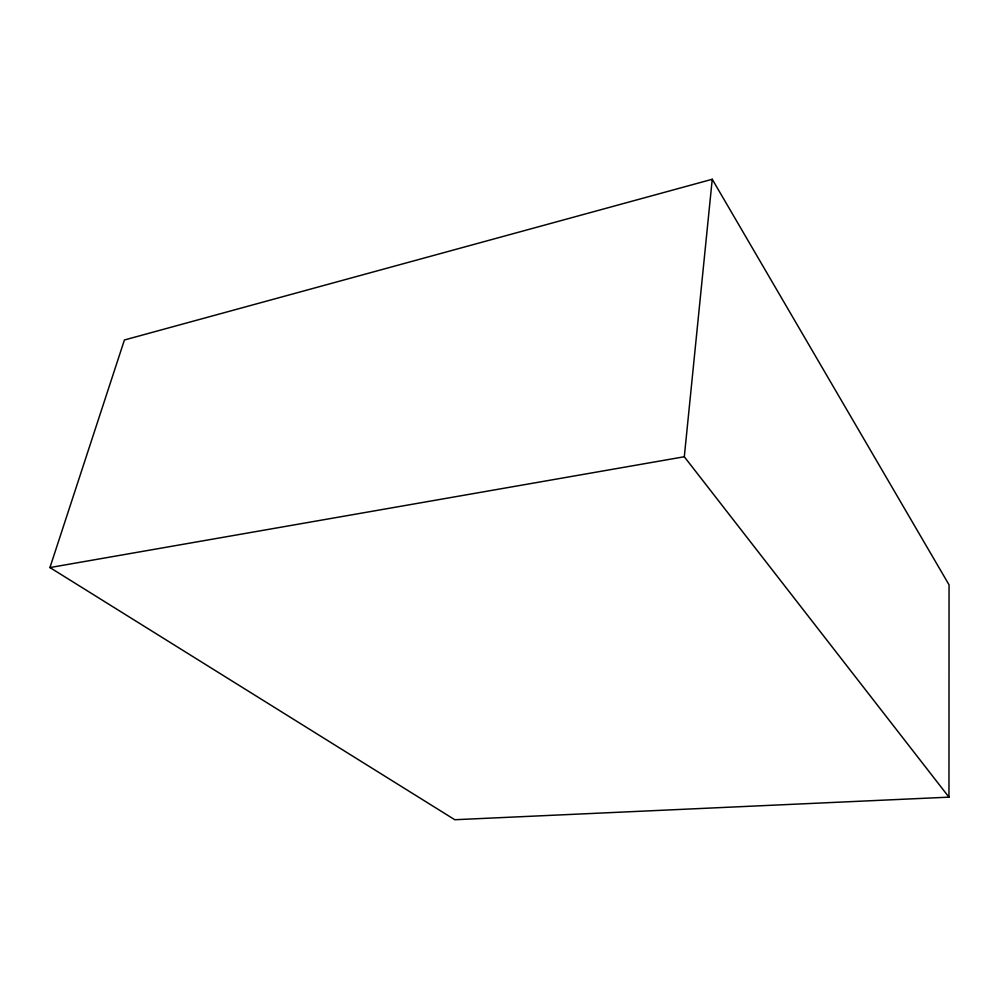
<?xml version="1.0" encoding="UTF-8"?>
<svg xmlns="http://www.w3.org/2000/svg" width="999" height="999" viewBox="0 0 999 999"><rect width="100%" height="100%" fill="white"/><g stroke="black" fill="none" stroke-linecap="round" stroke-linejoin="round"><path stroke-width="1.5" d="M948.963 797.152L949.05 584.84L712.237 179.271L124.413 339.985L49.95 567.557L454.795 819.729L948.963 797.152L684.303 456.755L712.237 179.271M49.95 567.557L684.303 456.755"/></g></svg>
